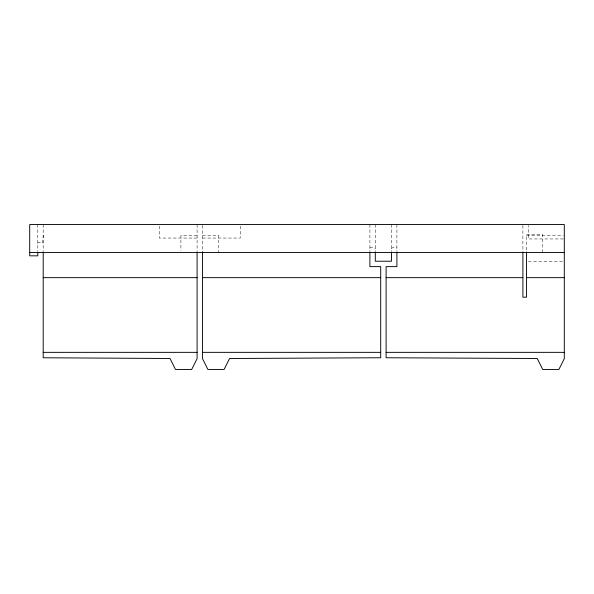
<?xml version="1.0" encoding="UTF-8"?>
<svg xmlns="http://www.w3.org/2000/svg" width="594" height="594" viewBox="0 0 594 594"><rect width="100%" height="100%" fill="white"/><g stroke="black" fill="none" stroke-linecap="round" stroke-linejoin="round"><path stroke-width="0.45" stroke-dasharray="2.97 2.23" d="M43.199 242.775L42.753 242.322L43.199 235.35M37.801 243.228L38.699 242.322L42.753 242.322M369.899 248.173L370.352 247.728L374.398 247.728L375.297 248.626M391.498 248.626L392.396 247.728L396.45 247.728L396.903 248.173M197.097 235.35L180.903 235.35L180.903 250.653M202.502 235.35L218.703 235.35L218.703 252.45M526.499 235.35L563.402 235.35M197.097 238.053L159.303 238.053L159.303 225.453M202.502 238.053L240.303 238.053L240.303 224.547M563.379 238.951L528.304 238.951L528.304 225.453M528.341 261.226L564.3 261.226M542.701 252.45L542.701 234.452L526.499 234.452L526.499 251.062M522.898 225.453L522.898 251.039M396.903 224.547L396.903 250.987M391.498 224.547L391.498 251.062M375.297 224.547L375.297 251.062M369.899 224.547L369.899 250.987M202.502 225.453L202.502 252.45M197.097 224.547L197.097 250.958M43.199 224.547L43.199 251.01M37.801 224.547L37.801 251.373"/><path stroke-width="0.89" d="M29.7 252.45L564.3 252.45M43.199 277.65L197.097 277.65M202.502 277.65L380.702 277.65M386.1 277.65L522.898 277.65M526.499 277.65L564.3 277.65M43.199 352.353L197.097 352.353M202.502 352.353L380.702 352.353M386.1 352.353L564.3 352.353M526.499 251.982L526.499 297.186L522.898 297.186L522.898 251.901M396.903 251.908L396.903 266.624L386.1 266.624L386.1 357.751L537.228 358.501L542.701 369.453L558.902 369.453L564.3 358.65L564.3 224.547L29.7 224.547L29.7 255.828L37.801 255.828L37.801 252.264M391.498 251.982L391.498 261.226L375.297 261.226L375.297 251.982M369.899 251.908L369.899 266.624L380.702 266.624L380.702 357.751L229.574 358.501L224.101 369.453L207.9 369.453L202.502 358.65L202.502 251.878M197.097 251.878L197.097 358.65L191.699 369.453L175.497 369.453L170.018 358.494L43.199 357.766L43.199 251.901"/></g></svg>
